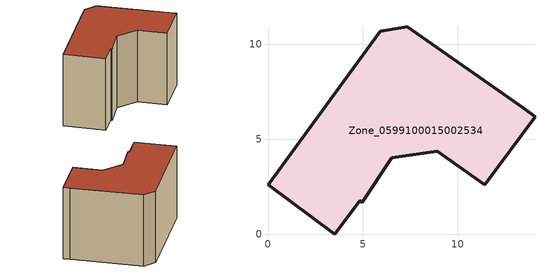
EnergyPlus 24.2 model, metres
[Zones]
Zone_0599100015002534
 floor ground (C_G): 13.48,6.63 14.07,6.18 11.43,2.61 8.91,4.36 6.51,4.02 4.96,1.67 4.84,1.77 3.53,0 0,2.61 5.92,10.7 7.35,10.92 z0.93
 wall outside (C_F): 6.51,4.02 8.91,4.36 11.43,2.61 14.07,6.18 13.48,6.63 7.35,10.92 5.92,10.7 0,2.61 3.53,0 4.84,1.77 4.96,1.67 6.51,4.02 z0.93:8.97
 roof outside (C_R): 13.48,6.63 7.35,10.92 5.92,10.7 0,2.61 3.53,0 4.84,1.77 4.96,1.67 6.51,4.02 8.91,4.36 11.43,2.61 14.07,6.18 z8.97
[BUILDING]
Pand.0599100015002534: North Axis=0; Terrain=City; Loads Convergence Tolerance Value=0.04; Temperature Convergence Tolerance Value=0.4; Solar Distribution=FullExterior; Maximum Number of Warmup Days=25; Minimum Number of Warmup Days=1
[Site:Location]
Rotterdam.The.Hague.AP_ZH_NLD Design_Conditions: Latitude=51.96; Longitude=4.45; Time Zone=1; Elevation=-4.5
[SITE:GROUNDTEMPERATURE:BUILDINGSURFACE]
18, 18, 18, 18, 18, 18, 18, 18, 18, 18, 18, 18
[MATERIAL] Thermal Absorptance=0.9; Solar Absorptance=0.7; Visible Absorptance=0.7
Name | Roughness | Thickness | Conductivity | Density | Specific Heat
G.TI.1975-1991 | MediumSmooth | 0.15 | 0.288461 | 540 | 1210
F.TI.1975-1991 | Rough | 0.3 | 0.230769 | 1920 | 840
R.TI.1975-1991 | MediumRough | 0.2 | 0.153846 | 1500 | 1000
[CONSTRUCTION]
C_G: G.TI.1975-1991
C_F: F.TI.1975-1991
C_R: R.TI.1975-1991
[ZONE]
Zone_0599100015002534: Type=1; Multiplier=1; Ceiling Height=Autocalculate; Volume=Autocalculate; Floor Area=autocalculate; Part of Total Floor Area=Yes
[ZONEINFILTRATION:DESIGNFLOWRATE]
Infil_Zone_0599100015002534: Zone or ZoneList or Space or SpaceList=Zone_0599100015002534; Schedule=AlwaysOn; Design Flow Rate Calculation Method=Flow/Area; Flow Rate per Floor Area=0.003; Constant Term Coefficient=1; Temperature Term Coefficient=0; Velocity Term Coefficient=0; Velocity Squared Term Coefficient=0
[HVACTEMPLATE:ZONE:IDEALLOADSAIRSYSTEM]
Zone_0599100015002534: Maximum Heating Supply Air Temperature=50; Minimum Cooling Supply Air Temperature=13; Maximum Heating Supply Air Humidity Ratio=0.0156; Minimum Cooling Supply Air Humidity Ratio=0.0077; Heating Limit=NoLimit; Cooling Limit=NoLimit; Dehumidification Control Type=ConstantSensibleHeatRatio; Cooling Sensible Heat Ratio=0.7; Dehumidification Setpoint=60; Humidification Control Type=None; Humidification Setpoint=30; Outdoor Air Method=None; Outdoor Air Flow Rate per Person=0.00944; Outdoor Air Flow Rate per Zone Floor Area=0; Outdoor Air Flow Rate per Zone=0; Demand Controlled Ventilation Type=None; Outdoor Air Economizer Type=NoEconomizer; Heat Recovery Type=None; Sensible Heat Recovery Effectiveness=0.7; Latent Heat Recovery Effectiveness=0.65
[ZONECONTROL:THERMOSTAT]
ThermostatControl_Zone_0599100015002534: Zone or ZoneList=Zone_0599100015002534; Control Type Schedule=DualSetpointControlType; Control 1=Thermostat_Zone_0599100015002534; Temperature Difference Between Cutout And Setpoint=0
[THERMOSTATSETPOINT:DUALSETPOINT]
Thermostat_Zone_0599100015002534: Heating Setpoint Temperature Schedule=HeatingSetpoint_Zone_0599100015002534; Cooling Setpoint Temperature Schedule=CoolingSetpoint_Zone_0599100015002534
[SCHEDULE:COMPACT]
HeatingSetpoint_Zone_0599100015002534: Through: 12/31, For: AllDays, Until: 24:00, 21
CoolingSetpoint_Zone_0599100015002534: Through: 12/31, For: AllDays, Until: 24:00, 24
DualSetpointControlType: Through: 12/31, For: AllDays, Until: 24:00, 4
AlwaysOn: Through: 12/31, For: AllDays, Until: 24:00, 1
